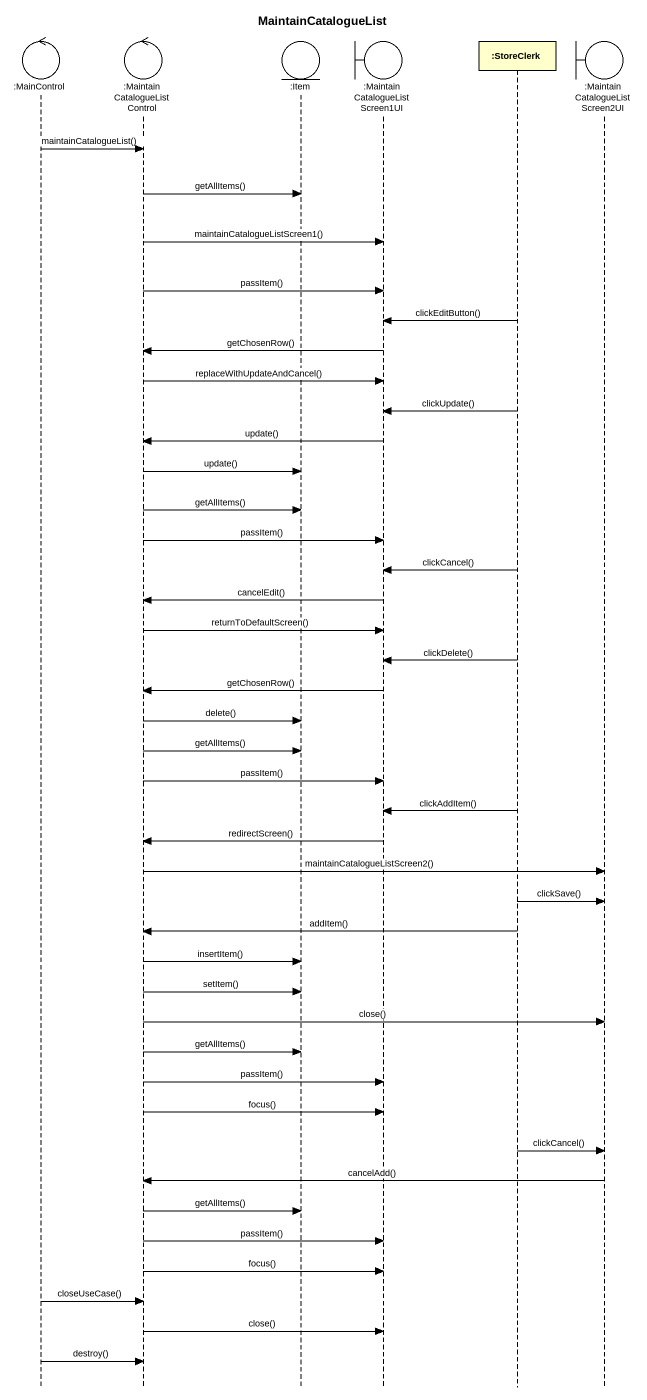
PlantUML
@startuml
title MaintainCatalogueList
hide footbox
control ":MainControl" as MainControl
control ":MaintainCatalogueListControl" as MaintainCatalogueListControl
entity ":Item" as Item
boundary ":MaintainCatalogueListScreen1UI" as MaintainCatalogueListScreen1
participant ":StoreClerk" as StoreClerk
boundary ":MaintainCatalogueListScreen2UI" as MaintainCatalogueListScreen2

MainControl -> MaintainCatalogueListControl : maintainCatalogueList()
MaintainCatalogueListControl -> Item : getAllItems()
MaintainCatalogueListControl -> MaintainCatalogueListScreen1 : maintainCatalogueListScreen1()
MaintainCatalogueListControl -> MaintainCatalogueListScreen1 : passItem()
StoreClerk -> MaintainCatalogueListScreen1 : clickEditButton()
MaintainCatalogueListScreen1 -> MaintainCatalogueListControl : getChosenRow()
MaintainCatalogueListControl -> MaintainCatalogueListScreen1 : replaceWithUpdateAndCancel()
StoreClerk -> MaintainCatalogueListScreen1 : clickUpdate()
MaintainCatalogueListScreen1 -> MaintainCatalogueListControl : update()
MaintainCatalogueListControl -> Item : update()
MaintainCatalogueListControl -> Item : getAllItems()
MaintainCatalogueListControl -> MaintainCatalogueListScreen1 : passItem()
StoreClerk -> MaintainCatalogueListScreen1 : clickCancel()
MaintainCatalogueListScreen1 -> MaintainCatalogueListControl : cancelEdit()
MaintainCatalogueListControl -> MaintainCatalogueListScreen1 : returnToDefaultScreen()
StoreClerk -> MaintainCatalogueListScreen1 : clickDelete()
MaintainCatalogueListScreen1 -> MaintainCatalogueListControl : getChosenRow()
MaintainCatalogueListControl -> Item : delete()
MaintainCatalogueListControl -> Item : getAllItems()
MaintainCatalogueListControl -> MaintainCatalogueListScreen1 : passItem()
StoreClerk -> MaintainCatalogueListScreen1 : clickAddItem()
MaintainCatalogueListScreen1 -> MaintainCatalogueListControl : redirectScreen()
MaintainCatalogueListControl -> MaintainCatalogueListScreen2 : maintainCatalogueListScreen2()
StoreClerk -> MaintainCatalogueListScreen2 : clickSave()
StoreClerk -> MaintainCatalogueListControl : addItem()
MaintainCatalogueListControl -> Item : insertItem()
MaintainCatalogueListControl -> Item : setItem()
MaintainCatalogueListControl -> MaintainCatalogueListScreen2 : close()
MaintainCatalogueListControl -> Item : getAllItems()
MaintainCatalogueListControl -> MaintainCatalogueListScreen1 : passItem()
MaintainCatalogueListControl -> MaintainCatalogueListScreen1 : focus()
StoreClerk -> MaintainCatalogueListScreen2 : clickCancel()
MaintainCatalogueListScreen2 -> MaintainCatalogueListControl : cancelAdd()
MaintainCatalogueListControl -> Item : getAllItems()
MaintainCatalogueListControl -> MaintainCatalogueListScreen1 : passItem()
MaintainCatalogueListControl -> MaintainCatalogueListScreen1 : focus()
MainControl -> MaintainCatalogueListControl : closeUseCase()
MaintainCatalogueListControl -> MaintainCatalogueListScreen1 : close()
MainControl -> MaintainCatalogueListControl : destroy()
@enduml
